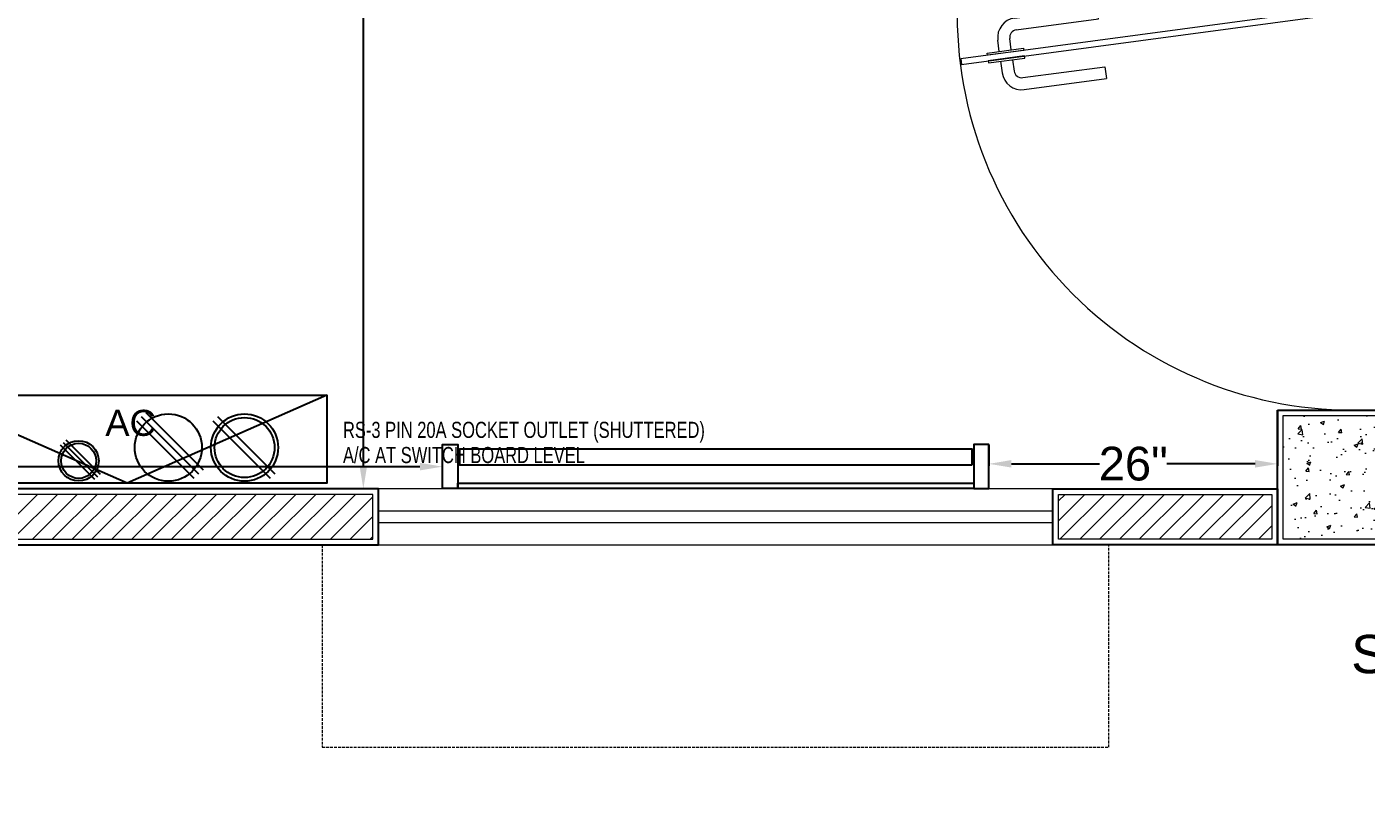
# Model space of a CAD drawing. Header units: inches. Extents: x 112 to 4169, y -2569 to 841.
# Drawn here: x 1789 to 1908.2, y -2465.2 to -2395.2 of the extents above; entities that cross this region are included whole.
import ezdxf
from ezdxf import colors
from ezdxf.entities.mleader import LeaderData, LeaderLine
from ezdxf.math import Vec2, Vec3

# ---------------------------------------------------------------- set-up
doc = ezdxf.new("R2010")
doc.units = ezdxf.units.IN
doc.header["$MEASUREMENT"] = 0
doc.linetypes.add('DASH', pattern=[0.35, 0.25, -0.1])
doc.layers.get('Defpoints').update_dxf_attribs({"lineweight": 0})
for name, color, linetype, lineweight in [('COLUMN', 1, 'Continuous', 25), ('DOOR_GLASS', 140, 'Continuous', 15), ('Glass', 5, 'Continuous', 9), ('HACTH', 8, 'Continuous', 9), ('Plaster Line', 254, 'Continuous', 15), ('Sunshed', 5, 'Continuous', 15), ('WINDOW', 140, 'Continuous', 9)]:
    doc.layers.add(name, color=color, linetype=linetype, lineweight=lineweight)
for name, color, linetype in [('HVAC', 44, 'Continuous'), ('Lights', 7, 'Continuous'), ('Sockets', 7, 'Continuous'), ('wall 05', 253, 'Continuous')]:
    doc.layers.add(name, color=color, linetype=linetype)
doc.styles.get("Standard").update_dxf_attribs({"font": 'arial.ttf'})
doc.styles.add('Swiss721', font='swisscl.ttf')
doc.dimstyles.get("Standard").update_dxf_attribs({"dimtxt": 3, "dimasz": 2, "dimexe": 0.18, "dimexo": 0.0625, "dimgap": 0.09, "dimtad": 0, "dimtih": 1, "dimtoh": 1, "dimdec": 0, "dimzin": 0, "dimdsep": 46, "dimtxsty": 'Standard', "dimcen": 0.09, "dimclrd": 5, "dimadec": 0, "dimazin": 0, "dimtfac": 1, "dimtdec": 0, "dimtofl": 0, "dimtmove": 0, "dimatfit": 3, "dimfxl": 1, "dimtolj": 1, "dimtzin": 0, "dimarcsym": 0})

# ---------------------------------------------------------------- blocks, each defined once
blk = doc.blocks.new('C 12X12')
at = {"layer": 'HACTH'}
h = blk.add_hatch(dxfattribs=at)
h.set_pattern_fill('AR-CONC', color=256, scale=0.5, style=0)
h.set_pattern_definition([(50, (0, 0), (3.58630091, -0.313760675), [0.375, -4.125]), (355, (0, 0), (-0.69375667, 3.76096067), [0.3, -3.3]), (100.4514, (0.299, -0.026), (2.89254691, 3.44719771), [0.31870095, -3.50571056]), (46.1842, (0, 1), (5.33620524, -0.82759507), [0.5625, -6.1875]), (96.6356, (0.4447, 0.931), (4.67331353, 4.87058935), [0.47805144, -5.258565]), (351.1842, (0, 1), (4.67330973, 4.870593), [0.45, -4.95]), (21, (0.5, 0.75), (2.98453526, -2.01309445), [0.375, -4.125]), (326, (0.5, 0.75), (1.21657666, 3.62575023), [0.3, -3.3]), (71.4514, (0.7487, 0.5822), (4.20111314, 1.61265248), [0.31870095, -3.50571056]), (37.5, (0, 0), (0.060799277, 1.66446927), [0, -3.26, 0, -3.35, 0, -3.3125]), (7.5, (0, 0), (1.315347687, 1.97205856), [0, -1.91, 0, -3.185, 0, -1.2625]), (327.5, (-1.115, 0), (2.66911218, -0.112774359), [0, -1.25, 0, -3.9, 0, -5.175]), (317.5, (-1.615, 0), (2.915930847, 0.50052491), [0, -1.625, 0, -2.59, 0, -3.675])])
h.paths.add_polyline_path([(88279, -6819.5), (88279, -6808.5), (88268, -6808.5), (88268, -6819.5)])
at = {"layer": 'COLUMN'}
blk.add_lwpolyline([(88267.5, -6808), (88279.5, -6808), (88279.5, -6820), (88267.5, -6820)], close=True, dxfattribs=at)
at = {"layer": 'Plaster Line'}
blk.add_lwpolyline([(88268, -6808.5), (88279, -6808.5), (88279, -6819.5), (88268, -6819.5)], close=True, dxfattribs=at)
blk = doc.blocks.new('A$C6B9F22C7')
at = {"layer": 'DOOR_GLASS', "lineweight": 9}
for p, q in [((30.04, 10.46), (22.73, 9.48)), ((22.88, 8.43), (22.73, 9.48)), ((30.18, 9.4), (22.88, 8.43)), ((31.08, 7.81), (30.95, 8.82)), ((32.14, 7.95), (32.01, 8.96)), ((33.22, 8.09), (30, 7.66)), ((30, 7.66), (30.02, 7.47)), ((30.02, 7.47), (33.25, 7.9)), ((30.09, 6.98), (33.32, 7.41)), ((33.34, 7.21), (30.12, 6.78)), ((33.25, 7.9), (33.22, 8.09)), ((33.32, 7.41), (33.34, 7.21)), ((30.12, 6.78), (30.09, 6.98)), ((31.2, 6.93), (31.33, 5.92)), ((32.26, 7.07), (32.39, 6.06)), ((30.75, 5.15), (23.44, 4.18)), ((23.44, 4.18), (23.58, 3.12)), ((30.89, 4.1), (23.58, 3.12))]:
    blk.add_line(p, q, dxfattribs=at)
at = {"layer": 'DOOR_GLASS'}
blk.add_lwpolyline([(0, 2.96), (35.68, 7.72), (35.62, 8.22), (-0.07, 3.45)], close=True, dxfattribs=at)
blk.add_arc((0.83, 3.79), 35.18, 358.6415, 91.3529, dxfattribs=at)
at = {"layer": 'DOOR_GLASS', "lineweight": 9}
for centre, major_axis, start_param, end_param in [((30.27, 8.73), (-1.39, 1.06), 3.926991, 5.497787), ((30.27, 8.73), (-0.412, -0.54), 2.356194, 3.926991), ((30.66, 5.83), (-1.06, -1.39), 0.785398, 2.356194), ((30.66, 5.83), (-0.54, 0.412), 2.356194, 3.926991)]:
    blk.add_ellipse(centre, major_axis=major_axis, ratio=1, start_param=start_param, end_param=end_param, dxfattribs=at)
blk = doc.blocks.new('A$C63C712C3')
at = {"ltscale": 2}
for p, q in [((39.8, 42), (33.8, 42)), ((1230.6, 42), (1236.6, 42)), ((39.8, 15.9), (33.8, 15.9)), ((1230.6, 15.9), (1236.6, 15.9))]:
    blk.add_line(p, q, dxfattribs=at)
for points in [[(35.5, 102.6), (0, 102.6), (0, 0), (35.5, 0)], [(35.5, 102.6), (1235.5, 102.6), (1235.5, 90.2), (35.5, 90.2)], [(1235.5, 102.6), (1270.9, 102.6), (1270.9, 0), (1235.5, 0)], [(39.8, 47.6), (1230.6, 47.6), (1230.6, 10.1), (39.8, 10.1)]]:
    blk.add_lwpolyline(points, close=True, dxfattribs=at)
blk = doc.blocks.new('*D288')
at = {"color": 0, "lineweight": -2, "transparency": 16777216}
for p, q in [((1818.9, -2348.93), (1818.78, -2348.93)), ((1820.25, -2436.3), (1818.78, -2436.3))]:
    blk.add_line(p, q, dxfattribs=at)
at = {"color": 5, "lineweight": -2, "transparency": 16777216}
for p, q in [((1818.96, -2350.93), (1818.96, -2390.99)), ((1818.96, -2434.3), (1818.96, -2394.24))]:
    blk.add_line(p, q, dxfattribs=at)
at = {"color": 5, "transparency": 16777216}
for points in [[(1818.63, -2350.93), (1819.29, -2350.93), (1818.96, -2348.93)], [(1818.63, -2434.3), (1819.29, -2434.3), (1818.96, -2436.3)]]:
    blk.add_solid(points, dxfattribs=at)
at = {"layer": 'Defpoints', "color": 0, "transparency": 16777216}
for p in [(1818.96, -2348.93), (1818.96, -2436.3), (1820.31, -2436.3)]:
    blk.add_point(p, dxfattribs=at)
at = {"color": 0, "transparency": 16777216, "insert": (1818.96, -2392.62), "char_height": 3, "attachment_point": 5}
blk.add_mtext('\\A1;87"', dxfattribs=at)
blk = doc.blocks.new('*D309')
at = {"color": 0, "lineweight": -2, "transparency": 16777216}
for p, q in [((1900.31, -2429.36), (1900.31, -2434.27)), ((1874.63, -2432.44), (1874.63, -2434.27))]:
    blk.add_line(p, q, dxfattribs=at)
at = {"color": 5, "lineweight": -2, "transparency": 16777216}
for p, q in [((1876.63, -2434.09), (1884.46, -2434.09)), ((1898.31, -2434.09), (1890.47, -2434.09))]:
    blk.add_line(p, q, dxfattribs=at)
at = {"color": 5, "transparency": 16777216}
for points in [[(1876.63, -2433.75), (1876.63, -2434.42), (1874.63, -2434.09)], [(1898.31, -2433.75), (1898.31, -2434.42), (1900.31, -2434.09)]]:
    blk.add_solid(points, dxfattribs=at)
at = {"layer": 'Defpoints', "color": 0, "transparency": 16777216}
for p in [(1900.31, -2429.3), (1874.63, -2432.37), (1900.31, -2434.09)]:
    blk.add_point(p, dxfattribs=at)
at = {"color": 0, "transparency": 16777216, "insert": (1887.47, -2434.09), "char_height": 3, "attachment_point": 5}
blk.add_mtext('\\A1;26"', dxfattribs=at)
blk = doc.blocks.new('*D310')
at = {"color": 0, "lineweight": -2, "transparency": 16777216}
for p, q in [((1685.31, -2436.24), (1685.31, -2434.16)), ((1826, -2436.24), (1826, -2434.16))]:
    blk.add_line(p, q, dxfattribs=at)
at = {"color": 5, "lineweight": -2, "transparency": 16777216}
for p, q in [((1687.31, -2434.34), (1751.65, -2434.34)), ((1824, -2434.34), (1759.66, -2434.34))]:
    blk.add_line(p, q, dxfattribs=at)
at = {"color": 5, "transparency": 16777216}
for points in [[(1687.31, -2434), (1687.31, -2434.67), (1685.31, -2434.34)], [(1824, -2434), (1824, -2434.67), (1826, -2434.34)]]:
    blk.add_solid(points, dxfattribs=at)
at = {"layer": 'Defpoints', "color": 0, "transparency": 16777216}
for p in [(1685.31, -2434.34), (1685.31, -2436.3), (1826, -2436.3)]:
    blk.add_point(p, dxfattribs=at)
at = {"color": 0, "transparency": 16777216, "insert": (1755.66, -2434.34), "char_height": 3, "attachment_point": 5}
blk.add_mtext('\\A1;141"', dxfattribs=at)

msp = doc.modelspace()

# ---------------------------------------------------------------- hatches: boundary and pattern name
at = {"layer": 'HACTH'}
h = msp.add_hatch(dxfattribs=at)
h.set_pattern_fill('ANSI31', color=256, scale=10, style=0)
h.set_pattern_definition([(45, (-121382.8874, -173770.7034), (-0.8838834765, 0.8838834765), [])])
h.paths.add_polyline_path([(1819.81, -2440.8), (1819.81, -2436.8), (1809.06, -2436.8), (1777.63, -2436.8), (1777.63, -2440.8)])
h.paths.add_polyline_path([(1685.81, -2436.8), (1685.81, -2440.8), (1716.63, -2440.8), (1716.63, -2436.8)])
h = msp.add_hatch(dxfattribs=at)
h.set_pattern_fill('ANSI31', color=256, scale=10, style=0)
h.set_pattern_definition([(45, (-121383.3874, -173770.7034), (-0.8838834765, 0.8838834765), [])])
h.paths.add_polyline_path([(1899.81, -2440.8), (1899.81, -2436.8), (1895.81, -2436.8), (1880.81, -2436.8), (1880.81, -2440.8)])

# ---------------------------------------------------------------- linework, layer by layer
at = {"layer": 'Glass', "ltscale": 10}
msp.add_lwpolyline([(1880.31, -2439.3), (1880.31, -2438.3), (1820.31, -2438.3), (1820.31, -2439.3)], close=True, dxfattribs=at)
at = {"layer": 'HVAC'}
for p, q in [((1797.94, -2435.81), (1780.18, -2427.98)), ((1815.71, -2427.98), (1797.94, -2435.81))]:
    msp.add_line(p, q, dxfattribs=at)
msp.add_lwpolyline([(1780.18, -2427.98), (1815.71, -2427.98), (1815.71, -2435.81), (1780.18, -2435.81)], close=True, dxfattribs=at)
at = {"layer": 'Plaster Line'}
for points in [[(1813.36, -2436.8), (1777.63, -2436.8), (1777.63, -2440.8), (1819.81, -2440.8), (1819.81, -2436.8), (1809.06, -2436.8)], [(1819.81, -2436.8), (1808.56, -2436.8)], [(1895.81, -2436.8), (1899.81, -2436.8), (1899.81, -2440.8), (1880.81, -2440.8), (1880.81, -2436.8), (1897.25, -2436.8)]]:
    msp.add_lwpolyline(points, dxfattribs=at)
at = {"layer": 'Sockets', "color": 5}
for p, q in [((1804.33, -2435.02), (1799.23, -2429.92)), ((1804.75, -2434.65), (1799.65, -2429.55)), ((1803.92, -2435.38), (1798.82, -2430.28))]:
    msp.add_line(p, q, dxfattribs=at)
at = {"layer": 'Sockets', "color": 3}
for p, q in [((1811.11, -2435.02), (1806.01, -2429.92)), ((1810.69, -2435.38), (1805.59, -2430.28)), ((1791.99, -2432.4), (1795.05, -2435.46)), ((1792.24, -2432.18), (1795.3, -2435.24)), ((1792.48, -2431.95), (1795.54, -2435.01))]:
    msp.add_line(p, q, dxfattribs=at)
at = {"layer": 'Sockets', "color": 5}
msp.add_circle((1801.61, -2432.64), 2.99, dxfattribs=at)
at = {"layer": 'Sockets', "color": 3}
for centre, radius in [((1808.39, -2432.64), 2.99), ((1808.39, -2432.64), 2.67), ((1793.62, -2433.82), 1.79), ((1793.62, -2433.82), 1.56)]:
    msp.add_circle(centre, radius, dxfattribs=at)
at = {"layer": 'Sunshed', "linetype": 'DASH'}
msp.add_lwpolyline([(1815.31, -2441.3), (1815.31, -2459.3), (1885.31, -2459.3), (1885.31, -2441.3)], dxfattribs=at)
at = {"layer": 'wall 05'}
for points in [[(1813.36, -2436.3), (1777.13, -2436.3), (1777.13, -2441.3), (1820.31, -2441.3), (1820.31, -2436.3), (1809.06, -2436.3)], [(1804.06, -2441.3), (1820.31, -2441.3), (1820.31, -2436.3)], [(1895.81, -2436.3), (1900.31, -2436.3), (1900.31, -2441.3), (1880.31, -2441.3), (1880.31, -2436.3), (1897.25, -2436.3)]]:
    msp.add_lwpolyline(points, dxfattribs=at)
msp.add_lwpolyline([(1809.06, -2436.3), (1809.06, -2436.3)], close=True, dxfattribs=at)
at = {"layer": 'WINDOW', "ltscale": 10}
msp.add_lwpolyline([(1880.31, -2441.3), (1880.31, -2436.3), (1820.31, -2436.3), (1820.31, -2441.3)], close=True, dxfattribs=at)

# ---------------------------------------------------------------- block references
at = {"layer": 'DOOR_GLASS', "rotation": 180}
msp.add_blockref('A$C6B9F22C7', (1907.81, -2390.34), dxfattribs=at)
at = {"layer": 'HACTH'}
msp.add_blockref('C 12X12', (-86367.19, 4378.7), dxfattribs=at)
at = {"layer": 'Lights', "lineweight": 0, "xscale": 0.03825769670308159, "yscale": 0.03825769671356965, "zscale": 0.03825769671681735, "rotation": 180}
msp.add_blockref('A$C63C712C3', (1874.63, -2432.37), dxfattribs=at)

# ---------------------------------------------------------------- texts
at = {"layer": 'HVAC'}
msp.add_text('AC', height=2.316, dxfattribs=at).set_placement((1796, -2431.6))
at = {"layer": 'Sockets', "color": 3, "style": 'Swiss721'}
for s, p in [('RS-3 PIN 20A SOCKET OUTLET (SHUTTERED)', (1817.15, -2431.78)), ('A/C AT SWITCH BOARD LEVEL', (1817.15, -2434.02))]:
    msp.add_text(s, height=1.4315, dxfattribs=at).set_placement(p)

# ---------------------------------------------------------------- dimensions: what is measured, and where the dimension line sits
dim = msp.add_linear_dim(base=(1818.96, -2436.3), p1=(1818.96, -2348.93), p2=(1820.31, -2436.3), angle=90, dimstyle='Standard', override={"dimpost": '"'})
dim.commit()
dim.dimension.update_dxf_attribs({"geometry": '*D288', "text_midpoint": (1818.96, -2392.62)})
for base, p1, p2, picture, middle in [((1900.31, -2434.09), (1874.63, -2432.37), (1900.31, -2429.3), '*D309', (1887.47, -2434.09)), ((1685.31, -2434.34), (1826, -2436.3), (1685.31, -2436.3), '*D310', (1755.66, -2434.34))]:
    dim = msp.add_linear_dim(base=base, p1=p1, p2=p2, dimstyle='Standard', override={"dimpost": '"'})
    dim.commit()
    dim.dimension.update_dxf_attribs({"geometry": picture, "text_midpoint": middle})

# ---------------------------------------------------------------- leaders
ml = msp.add_multileader_mtext('Standard')
ml.set_content('SEE NOTE 1', color=256)
ml.set_leader_properties()
ml.build(insert=Vec2(0, 0))
ml.multileader.update_dxf_attribs({"dogleg_length": 0.36, "arrow_head_size": 1.5})
ctx = ml.context
ctx.base_point, ctx.char_height, ctx.arrow_head_size, ctx.landing_gap_size, ctx.plane_origin = Vec3(1906.77, -2451.03), 3.408, 1.5, 0.09, Vec3(1934.27, -2435.61)
notes = []
notes.append((ctx, [(0, (1, 1, 0), (1934.27, -2451.03), (-1, 0), 0.36, [(0, [(1934.27, -2435.61)], 0, [])])]))
ctx.mtext.insert, ctx.mtext.flow_direction = Vec3(1906.86, -2449.3), 5
for ctx, leaders in notes:
    for number, flags, end, landing, length, lines in leaders:
        leader = LeaderData()
        leader.index, (leader.has_last_leader_line, leader.has_dogleg_vector, leader.attachment_direction) = number, flags
        leader.last_leader_point, leader.dogleg_vector, leader.dogleg_length = Vec3(end), Vec3(landing), length
        for number, points, colour, breaks in lines:
            line = LeaderLine()
            line.index, line.vertices, line.color, line.breaks = number, Vec3.list(points), colors.encode_raw_color(colour), breaks
            leader.lines.append(line)
        ctx.leaders.append(leader)

doc.saveas('drawing.dxf')
